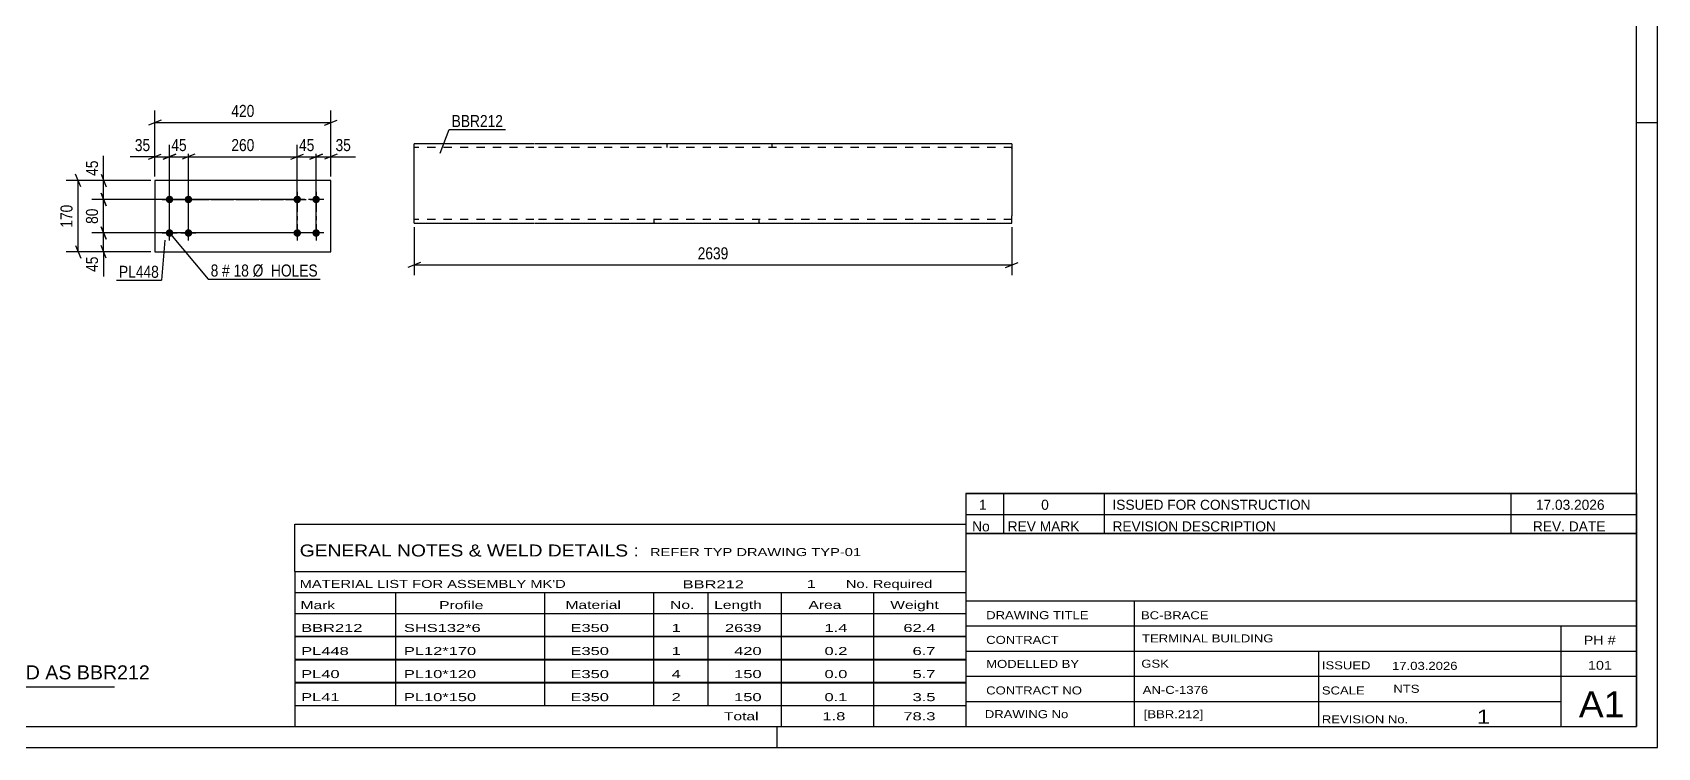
# Model space of a CAD drawing. Header units: millimetres. Extents: x 0 to 594, y 0 to 420.
# Drawn here: x 206.4 to 594, y 0 to 170.5 of the extents above; entities that cross this region are included whole.
import ezdxf

# ---------------------------------------------------------------- set-up
doc = ezdxf.new("R2010")
doc.units = ezdxf.units.MM
doc.linetypes.add('DXK_LINE_DOT2', pattern=[3.9198, 1.9599, -1.9599])
doc.linetypes.add('DXK_LINE_DOT3', pattern=[5.9187, 2.979, -0.9799, 0.9799, -0.9799])
doc.styles.add('Arial', font='ARIAL.TTF', dxfattribs={"height": 0.2})
doc.styles.add('Arial Narrow', font='ARIALN.TTF', dxfattribs={"height": 0.2})

# ---------------------------------------------------------------- blocks, each defined once
blk = doc.blocks.new('Unknown-582682783-1128')
at = {"color": 5, "linetype": 'Continuous'}
for p, q in [((594, 0), (594, 420)), ((589, 5), (589, 415)), ((594, 149), (589, 149)), ((5, 5), (589, 5)), ((384, 0), (384, 5)), ((0, 0), (594, 0))]:
    blk.add_line(p, q, dxfattribs=at)
blk = doc.blocks.new('Part-582682783-4327 - 4326')
at = {"color": 2, "linetype": 'Continuous'}
for p, q in [((235.61, 135.22), (235.61, 118.22)), ((277.57, 135.22), (235.61, 135.22)), ((277.57, 118.22), (277.57, 135.22)), ((235.61, 118.22), (277.57, 118.22))]:
    blk.add_line(p, q, dxfattribs=at)
blk = doc.blocks.new('Bolt-582682783-4328 - 4326')
at = {"linetype": 'Continuous'}
for points in [[(269.57, 129.82, -1), (269.57, 131.62, -1)], [(274.07, 129.82, -1), (274.07, 131.62, -1)], [(269.57, 121.82, -1), (269.57, 123.62, -1)], [(274.07, 121.82, -1), (274.07, 123.62, -1)]]:
    blk.add_hatch(color=1, dxfattribs=at).paths.add_polyline_path(points)
at = {"color": 1, "linetype": 'Continuous'}
for p, q in [((269.57, 132.52), (269.57, 128.92)), ((274.07, 132.52), (274.07, 128.92)), ((271.37, 130.72), (267.77, 130.72)), ((275.87, 130.72), (272.27, 130.72)), ((269.57, 124.52), (269.57, 120.92)), ((274.07, 124.52), (274.07, 120.92)), ((271.37, 122.72), (267.77, 122.72)), ((275.87, 122.72), (272.27, 122.72))]:
    blk.add_line(p, q, dxfattribs=at)
blk = doc.blocks.new('Bolt-582682783-4329 - 4326')
at = {"linetype": 'Continuous'}
for points in [[(239.11, 131.62, -1), (239.11, 129.82, -1)], [(243.61, 131.62, -1), (243.61, 129.82, -1)], [(239.11, 123.62, -1), (239.11, 121.82, -1)], [(243.61, 123.62, -1), (243.61, 121.82, -1)]]:
    blk.add_hatch(color=1, dxfattribs=at).paths.add_polyline_path(points)
at = {"color": 1, "linetype": 'Continuous'}
for p, q in [((239.11, 128.92), (239.11, 132.52)), ((243.61, 128.92), (243.61, 132.52)), ((237.31, 130.72), (240.91, 130.72)), ((241.81, 130.72), (245.41, 130.72)), ((239.11, 120.92), (239.11, 124.52)), ((243.61, 120.92), (243.61, 124.52)), ((237.31, 122.72), (240.91, 122.72)), ((241.81, 122.72), (245.41, 122.72))]:
    blk.add_line(p, q, dxfattribs=at)
blk = doc.blocks.new('Part-582682783-1532 - 1515')
at = {"color": 2, "linetype": 'Continuous'}
for p, q in [((326.03, 143.95), (297.45, 143.95)), ((297.45, 125.22), (297.45, 143.95)), ((411.35, 143.95), (326.13, 143.95)), ((440.02, 143.95), (411.45, 143.95)), ((440.02, 143.95), (440.02, 126.8)), ((297.45, 125.09), (297.45, 125.22)), ((297.45, 125.09), (326.03, 125.09)), ((326.13, 125.09), (411.35, 125.09)), ((411.45, 125.09), (440.02, 125.09)), ((440.02, 125.09), (440.02, 126.8))]:
    blk.add_line(p, q, dxfattribs=at)
at = {"color": 7, "linetype": 'DXK_LINE_DOT2'}
for p, q in [((357.72, 143.95), (357.72, 143.09)), ((382.78, 143.95), (382.78, 143.09)), ((326.03, 143.09), (297.45, 143.09)), ((411.35, 143.09), (326.13, 143.09)), ((440.02, 143.09), (411.45, 143.09)), ((440.02, 143.09), (440.02, 143.02)), ((440.02, 143.02), (440.02, 143.09)), ((440.02, 142.89), (440.02, 143.02)), ((440.02, 143.02), (440.02, 142.89)), ((297.45, 125.95), (297.45, 126.01)), ((326.03, 125.95), (297.45, 125.95)), ((411.35, 125.95), (326.13, 125.95)), ((354.7, 125.09), (354.7, 125.95)), ((354.7, 125.22), (354.7, 125.09)), ((379.75, 125.09), (379.75, 125.95)), ((379.75, 125.22), (379.75, 125.09)), ((440.02, 125.95), (411.45, 125.95)), ((440.02, 126.01), (440.02, 126.47)), ((440.02, 125.95), (440.02, 126.01))]:
    blk.add_line(p, q, dxfattribs=at)
blk = doc.blocks.new('Rectangle-582682783-4450 - 4326')
at = {"color": 1, "linetype": 'DXK_LINE_DOT3'}
blk.add_lwpolyline([(239.11, 130.72), (274.07, 130.72), (274.07, 122.72), (239.11, 122.72), (239.11, 130.72)], close=True, dxfattribs=at)
blk = doc.blocks.new('Rectangle-582682783-4460 - 4326')
at = {"color": 1, "linetype": 'DXK_LINE_DOT3'}
blk.add_lwpolyline([(243.61, 130.72), (269.57, 130.72), (269.57, 122.72), (243.61, 122.72), (243.61, 130.72)], close=True, dxfattribs=at)
blk = doc.blocks.new('StraightDimension-582682783-4334 - 4326')
at = {"color": 7, "linetype": 'Continuous'}
for p, q in [((274.07, 123.72), (274.07, 143.76)), ((277.57, 136.22), (277.57, 143.76)), ((272.57, 140.31), (275.57, 141.51)), ((274.07, 140.91), (277.57, 140.91)), ((279.07, 141.51), (276.07, 140.31))]:
    blk.add_line(p, q, dxfattribs=at)
at = {"color": 0}
blk.add_wipeout([(282.95, 141.66), (282.95, 145.86), (278.1, 145.86), (278.1, 141.66)], dxfattribs=at)
at = {"color": 7, "linetype": 'Continuous'}
blk.add_line((277.57, 140.91), (283.48, 140.91), dxfattribs=at)
blk.add_line((277.57, 140.91), (283.48, 140.91), dxfattribs=at)
at = {"color": 3, "style": 'Arial Narrow'}
blk.add_text('35', height=2.863, dxfattribs=at).set_placement((278.7, 142.26))
blk = doc.blocks.new('StraightDimension-582682783-4335 - 4326')
at = {"color": 7, "linetype": 'Continuous'}
for p, q in [((269.57, 123.72), (269.57, 143.76)), ((274.07, 123.72), (274.07, 143.76)), ((268.07, 140.31), (271.07, 141.51)), ((269.57, 140.91), (274.07, 140.91)), ((275.57, 141.51), (272.57, 140.31))]:
    blk.add_line(p, q, dxfattribs=at)
at = {"color": 0}
blk.add_wipeout([(274.25, 141.66), (274.25, 145.86), (269.39, 145.86), (269.39, 141.66)], dxfattribs=at)
at = {"color": 3, "style": 'Arial Narrow'}
blk.add_text('45', height=2.863, dxfattribs=at).set_placement((269.99, 142.26))
blk = doc.blocks.new('StraightDimension-582682783-4336 - 4326')
at = {"color": 7, "linetype": 'Continuous'}
for p, q in [((243.61, 123.72), (243.61, 143.76)), ((269.57, 123.72), (269.57, 143.76)), ((245.11, 141.51), (242.11, 140.31)), ((243.61, 140.91), (269.57, 140.91)), ((268.07, 140.31), (271.07, 141.51))]:
    blk.add_line(p, q, dxfattribs=at)
at = {"color": 0}
blk.add_wipeout([(259.93, 141.66), (259.93, 145.86), (253.25, 145.86), (253.25, 141.66)], dxfattribs=at)
at = {"color": 3, "style": 'Arial Narrow'}
blk.add_text('260', height=2.863, dxfattribs=at).set_placement((253.85, 142.26))
blk = doc.blocks.new('StraightDimension-582682783-4337 - 4326')
at = {"color": 7, "linetype": 'Continuous'}
for p, q in [((239.11, 123.72), (239.11, 143.76)), ((243.61, 123.72), (243.61, 143.76)), ((237.61, 140.31), (240.61, 141.51)), ((239.11, 140.91), (243.61, 140.91)), ((245.11, 141.51), (242.11, 140.31))]:
    blk.add_line(p, q, dxfattribs=at)
at = {"color": 0}
blk.add_wipeout([(243.79, 141.66), (243.79, 145.86), (238.93, 145.86), (238.93, 141.66)], dxfattribs=at)
at = {"color": 3, "style": 'Arial Narrow'}
blk.add_text('45', height=2.863, dxfattribs=at).set_placement((239.53, 142.26))
blk = doc.blocks.new('StraightDimension-582682783-4338 - 4326')
at = {"color": 7, "linetype": 'Continuous'}
for p, q in [((235.61, 136.22), (235.61, 143.76)), ((239.11, 123.72), (239.11, 143.76)), ((234.11, 140.31), (237.11, 141.51)), ((235.61, 140.91), (239.11, 140.91)), ((240.61, 141.51), (237.61, 140.31))]:
    blk.add_line(p, q, dxfattribs=at)
at = {"color": 0}
blk.add_wipeout([(235.09, 141.66), (235.09, 145.86), (230.23, 145.86), (230.23, 141.66)], dxfattribs=at)
at = {"color": 7, "linetype": 'Continuous'}
blk.add_line((235.61, 140.91), (229.7, 140.91), dxfattribs=at)
blk.add_line((235.61, 140.91), (229.7, 140.91), dxfattribs=at)
at = {"color": 3, "style": 'Arial Narrow'}
blk.add_text('35', height=2.863, dxfattribs=at).set_placement((230.83, 142.26))
blk = doc.blocks.new('StraightDimension-582682783-4354 - 4326')
at = {"color": 7, "linetype": 'Continuous'}
for p, q in [((235.61, 136.22), (235.61, 151.9)), ((277.57, 136.22), (277.57, 151.9)), ((237.11, 149.65), (234.11, 148.45)), ((235.61, 149.05), (277.57, 149.05)), ((276.07, 148.45), (279.07, 149.65))]:
    blk.add_line(p, q, dxfattribs=at)
at = {"color": 0}
blk.add_wipeout([(259.93, 149.8), (259.93, 154), (253.25, 154), (253.25, 149.8)], dxfattribs=at)
at = {"color": 3, "style": 'Arial Narrow'}
blk.add_text('420', height=2.863, dxfattribs=at).set_placement((253.85, 150.4))
blk = doc.blocks.new('StraightDimension-582682783-4358 - 4326')
at = {"color": 7, "linetype": 'Continuous'}
for p, q in [((222.79, 136.72), (223.99, 133.72)), ((234.61, 135.22), (220.54, 135.22)), ((223.99, 129.22), (222.79, 132.22)), ((223.39, 130.72), (223.39, 135.22)), ((268.57, 130.72), (220.54, 130.72))]:
    blk.add_line(p, q, dxfattribs=at)
at = {"color": 0}
blk.add_wipeout([(222.64, 140.6), (218.44, 140.6), (218.44, 135.75), (222.64, 135.75)], dxfattribs=at)
at = {"color": 7, "linetype": 'Continuous'}
blk.add_line((223.39, 135.22), (223.39, 141.13), dxfattribs=at)
blk.add_line((223.39, 135.22), (223.39, 141.13), dxfattribs=at)
at = {"color": 3, "style": 'Arial Narrow'}
blk.add_text('45', height=2.863, rotation=90.0002, dxfattribs=at).set_placement((222.04, 136.35))
blk = doc.blocks.new('StraightDimension-582682783-4359 - 4326')
at = {"color": 7, "linetype": 'Continuous'}
for p, q in [((222.79, 132.22), (223.99, 129.22)), ((268.57, 130.72), (220.54, 130.72)), ((223.39, 122.72), (223.39, 130.72)), ((223.99, 121.22), (222.79, 124.22)), ((268.57, 122.72), (220.54, 122.72))]:
    blk.add_line(p, q, dxfattribs=at)
at = {"color": 0}
blk.add_wipeout([(222.64, 129.15), (218.44, 129.15), (218.44, 124.29), (222.64, 124.29)], dxfattribs=at)
at = {"color": 3, "style": 'Arial Narrow'}
blk.add_text('80', height=2.863, rotation=90.0002, dxfattribs=at).set_placement((222.04, 124.89))
blk = doc.blocks.new('StraightDimension-582682783-4360 - 4326')
at = {"color": 7, "linetype": 'Continuous'}
for p, q in [((222.79, 124.22), (223.99, 121.22)), ((268.57, 122.72), (220.54, 122.72)), ((223.39, 118.22), (223.39, 122.72)), ((234.61, 118.22), (220.54, 118.22)), ((223.99, 116.72), (222.79, 119.72))]:
    blk.add_line(p, q, dxfattribs=at)
at = {"color": 0}
blk.add_wipeout([(222.64, 117.7), (218.44, 117.7), (218.44, 112.84), (222.64, 112.84)], dxfattribs=at)
at = {"color": 7, "linetype": 'Continuous'}
blk.add_line((223.39, 118.22), (223.39, 112.32), dxfattribs=at)
blk.add_line((223.39, 118.22), (223.39, 112.32), dxfattribs=at)
at = {"color": 3, "style": 'Arial Narrow'}
blk.add_text('45', height=2.863, rotation=90.0002, dxfattribs=at).set_placement((222.04, 113.44))
blk = doc.blocks.new('StraightDimension-582682783-4374 - 4326')
at = {"color": 7, "linetype": 'Continuous'}
for p, q in [((217.91, 133.72), (216.71, 136.72)), ((234.61, 135.22), (214.46, 135.22)), ((217.31, 118.22), (217.31, 135.22)), ((234.61, 118.22), (214.46, 118.22)), ((216.71, 119.72), (217.91, 116.72))]:
    blk.add_line(p, q, dxfattribs=at)
at = {"color": 0}
blk.add_wipeout([(216.56, 130.06), (212.36, 130.06), (212.36, 123.38), (216.56, 123.38)], dxfattribs=at)
at = {"color": 3, "style": 'Arial Narrow'}
blk.add_text('170', height=2.863, rotation=90.0002, dxfattribs=at).set_placement((215.96, 123.98))
blk = doc.blocks.new('StraightDimension-582682783-1538 - 1515')
at = {"color": 7, "linetype": 'Continuous'}
for p, q in [((297.45, 124.09), (297.45, 112.69)), ((440.02, 124.09), (440.02, 112.69)), ((298.95, 115.69), (295.95, 114.49)), ((297.45, 115.09), (440.02, 115.09)), ((438.52, 114.49), (441.52, 115.69))]:
    blk.add_line(p, q, dxfattribs=at)
at = {"color": 0}
blk.add_wipeout([(372.99, 115.84), (372.99, 120.04), (364.48, 120.04), (364.48, 115.84)], dxfattribs=at)
at = {"color": 3, "style": 'Arial Narrow'}
blk.add_text('2639', height=2.863, dxfattribs=at).set_placement((365.08, 116.44))
blk = doc.blocks.new('Unknown-582682783-4682')
at = {"color": 7, "linetype": 'Continuous'}
for p, q in [((429, 51.05), (429, 5)), ((429, 51.05), (589, 51.05)), ((589, 51), (589, 5)), ((429, 35), (589, 35)), ((469.14, 35), (469.14, 5)), ((429, 29), (589, 29)), ((571, 5.05), (571, 29.05)), ((429, 23), (589, 23)), ((513.14, 23), (513.14, 5)), ((429, 17), (589, 17)), ((429, 11), (571, 11)), ((429, 5), (589, 5))]:
    blk.add_line(p, q, dxfattribs=at)
at = {"color": 7, "style": 'Arial Narrow'}
for s, height, width, p in [('DRAWING TITLE', 1.9089, 1.425378, (433.88, 30.61)), ('BC-BRACE', 1.909, 1.425378, (470.81, 30.59)), ('CONTRACT', 1.909, 1.425378, (433.88, 24.71)), ('TERMINAL BUILDING', 1.9089, 1.425378, (471.06, 25.07)), ('MODELLED BY', 1.9089, 1.425378, (433.88, 18.98)), ('GSK', 1.909, 1.425378, (470.88, 19.04)), ('ISSUED', 1.909, 1.425378, (513.94, 18.64)), ('17.03.2026', 1.909, 1.425378, (530.69, 18.52)), ('CONTRACT NO', 1.9089, 1.425378, (433.88, 12.66)), ('AN-C-1376', 1.909, 1.425378, (471.23, 12.78)), ('SCALE', 1.909, 1.425378, (513.94, 12.65)), ('A1', 6.204, 1.25, (575.24, 7.2)), ('DRAWING No', 1.909, 1.425378, (433.56, 7)), ('[BBR.212]', 1.909, 1.425378, (471.46, 6.99)), ('1', 3.34, 1.5, (550.91, 5.68)), ('REVISION No.', 1.9089, 1.425378, (513.94, 5.77))]:
    blk.add_text(s, height=height, dxfattribs=dict(at, width=width)).set_placement(p)
at = {"color": 7, "linetype": 'Continuous', "style": 'Arial Narrow'}
for s, height, width, p in [('PH #', 2.1, 1.42538, (576.4, 24.55)), ('101', 2.1, 1.42538, (577.41, 18.55)), ('NTS', 1.909, 1.425378, (531, 13.05))]:
    blk.add_text(s, height=height, dxfattribs=dict(at, width=width)).set_placement(p)
blk = doc.blocks.new('Unknown-582682783-4683')
at = {"color": 7, "linetype": 'Continuous'}
for p, q in [((429, 60.55), (589, 60.55)), ((589, 60.55), (429, 60.55)), ((429, 60.55), (429, 55.55)), ((438, 60.55), (438, 55.55)), ((462, 60.55), (462, 55.55)), ((559, 60.55), (559, 55.55)), ((589, 60.55), (589, 55.55)), ((429, 55.55), (589, 55.55)), ((429, 55.55), (429, 51.05)), ((429, 55.55), (589, 55.55)), ((438, 55.55), (438, 51.05)), ((462, 55.55), (462, 51.05)), ((559, 55.55), (559, 51.05)), ((589, 55.55), (589, 51.05)), ((589, 51.05), (429, 51.05))]:
    blk.add_line(p, q, dxfattribs=at)
at = {"color": 7, "linetype": 'Continuous', "style": 'Arial Narrow'}
for s, height, width, p in [('1', 2.39, 1.196471, (432.16, 56.7)), ('0', 2.39, 1.196471, (447, 56.7)), ('ISSUED FOR CONSTRUCTION', 2.3861, 1.196471, (464, 56.7)), ('17.03.2026', 2.386, 1.196471, (565, 56.7)), ('No', 2.386, 1.2, (430.54, 51.55)), ('REV MARK', 2.386, 1.2, (439, 51.55)), ('REVISION DESCRIPTION', 2.3861, 1.2, (464, 51.55)), ('REV. DATE', 2.386, 1.2, (564.28, 51.55))]:
    blk.add_text(s, height=height, dxfattribs=dict(at, width=width)).set_placement(p)
blk = doc.blocks.new('Unknown-582682783-4684')
at = {"color": 7, "linetype": 'Continuous'}
for p, q in [((269, 53.25), (429, 53.25)), ((269, 42), (269, 53.25)), ((429, 53.25), (429, 42)), ((269, 42), (429, 42)), ((269, 42), (269, 37)), ((429, 42), (429, 37)), ((269, 37), (429, 37)), ((269, 37), (269, 32)), ((293, 37), (293, 32)), ((328.5, 37), (328.5, 32)), ((354.5, 37), (354.5, 32)), ((367.5, 37), (367.5, 32)), ((385, 37), (385, 32)), ((407, 37), (407, 32)), ((429, 37), (429, 32)), ((269, 32), (429, 32)), ((269, 31.95), (269, 26.55)), ((269, 31.95), (429, 31.95)), ((293, 32), (293, 26.5)), ((328.5, 32), (328.5, 26.5)), ((354.5, 32), (354.5, 26.5)), ((367.5, 32), (367.5, 26.5)), ((385, 32), (385, 26.5)), ((407, 32), (407, 26.5)), ((429, 31.95), (429, 26.55)), ((269, 26.55), (429, 26.55)), ((269, 26.45), (269, 21.05)), ((269, 26.45), (429, 26.45)), ((293, 26.5), (293, 21)), ((328.5, 26.5), (328.5, 21)), ((354.5, 26.5), (354.5, 21)), ((367.5, 26.5), (367.5, 21)), ((385, 26.5), (385, 21)), ((407, 26.5), (407, 21)), ((429, 26.45), (429, 21.05)), ((269, 21.05), (429, 21.05)), ((269, 20.95), (269, 15.55)), ((269, 20.95), (429, 20.95)), ((293, 21), (293, 15.5)), ((328.5, 21), (328.5, 15.5)), ((354.5, 21), (354.5, 15.5)), ((367.5, 21), (367.5, 15.5)), ((385, 21), (385, 15.5)), ((407, 21), (407, 15.5)), ((429, 20.95), (429, 15.55)), ((269, 15.55), (429, 15.55)), ((269, 15.45), (269, 10.05)), ((269, 15.45), (429, 15.45)), ((293, 15.5), (293, 10)), ((328.5, 15.5), (328.5, 10)), ((354.5, 15.5), (354.5, 10)), ((367.5, 15.5), (367.5, 10)), ((385, 15.5), (385, 10)), ((407, 15.5), (407, 10)), ((429, 15.45), (429, 10.05)), ((269, 10.05), (429, 10.05)), ((269, 10), (429, 10)), ((269, 10), (269, 5)), ((385, 10), (385, 5)), ((407, 10), (407, 5)), ((429, 10), (429, 5)), ((269, 5), (429, 5))]:
    blk.add_line(p, q, dxfattribs=at)
at = {"color": 7, "style": 'Arial Narrow'}
for s, height, width, p in [('GENERAL NOTES & WELD DETAILS :', 2.8633, 1.4, (270.15, 45.56)), ('REFER TYP DRAWING TYP-01', 1.9089, 1.6, (353.7, 45.66)), ("MATERIAL LIST FOR ASSEMBLY MK'D", 1.9089, 1.6, (270.15, 38.06)), ('BBR212', 1.909, 1.794707, (361.48, 37.97)), ('1', 1.91, 1.794707, (391.08, 38.06)), ('No. Required', 1.9089, 1.6, (400.41, 38.06)), ('Mark', 1.909, 1.7, (270.34, 33)), ('Profile', 1.909, 1.7, (303.41, 33)), ('Material', 1.909, 1.7, (333.54, 33.06)), ('No.', 1.909, 1.7, (358.5, 33.06)), ('Length', 1.909, 1.7, (369, 33.06)), ('Area', 1.909, 1.7, (391.5, 33.06)), ('Weight', 1.909, 1.7, (411, 33.06))]:
    blk.add_text(s, height=height, dxfattribs=dict(at, width=width)).set_placement(p)
at = {"color": 7, "linetype": 'Continuous', "style": 'Arial Narrow'}
for s, height, width, p in [('BBR212', 1.909, 1.794707, (270.5, 27.56)), ('SHS132*6', 1.909, 1.794707, (295, 27.56)), ('E350', 1.909, 1.794707, (334.74, 27.56)), ('1', 1.91, 1.794707, (358.86, 27.56)), ('2639', 1.909, 1.794707, (371.58, 27.56)), ('1.4', 1.909, 1.794707, (395.32, 27.56)), ('62.4', 1.909, 1.794707, (414.14, 27.56)), ('PL448', 1.909, 1.794707, (270.5, 22.06)), ('PL12*170', 1.909, 1.794707, (295, 22.06)), ('E350', 1.909, 1.794707, (334.74, 22.06)), ('1', 1.91, 1.794707, (358.86, 22.06)), ('420', 1.909, 1.794707, (373.77, 22.06)), ('0.2', 1.909, 1.794707, (395.32, 22.06)), ('6.7', 1.909, 1.794707, (416.33, 22.06)), ('PL40', 1.909, 1.794707, (270.5, 16.56)), ('PL10*120', 1.909, 1.794707, (295, 16.56)), ('E350', 1.909, 1.794707, (334.74, 16.56)), ('4', 1.91, 1.794707, (358.86, 16.56)), ('150', 1.909, 1.794707, (373.77, 16.56)), ('0.0', 1.909, 1.794707, (395.32, 16.56)), ('5.7', 1.909, 1.794707, (416.33, 16.56)), ('PL41', 1.909, 1.794707, (270.5, 11.06)), ('PL10*150', 1.909, 1.794707, (295, 11.06)), ('E350', 1.909, 1.794707, (334.74, 11.06)), ('2', 1.91, 1.794707, (358.86, 11.06)), ('150', 1.909, 1.794707, (373.77, 11.06)), ('0.1', 1.909, 1.794707, (395.32, 11.06)), ('3.5', 1.909, 1.794707, (416.33, 11.06)), ('Total', 1.909, 1.7, (371.33, 6.5)), ('1.8', 1.909, 1.794707, (394.83, 6.5)), ('78.3', 1.909, 1.794707, (414.14, 6.5))]:
    blk.add_text(s, height=height, dxfattribs=dict(at, width=width)).set_placement(p)
blk = doc.blocks.new('Unknown-582682783-4685')
at = {"color": 7, "linetype": 'Continuous'}
blk.add_line((156, 14.5), (226, 14.5), dxfattribs=at)
at = {"color": 7, "style": 'Arial'}
blk.add_text('ONE-BCH-BRACE MARKED AS BBR212', height=3.3428, dxfattribs=at).set_placement((147.73, 16.25))
blk = doc.blocks.new('MarkSet-582682783-4575 - 4326')
at = {"color": 0}
blk.add_wipeout([(250.74, 112.34), (250.74, 115.34), (248.92, 115.34), (248.92, 112.34)], dxfattribs=at)
blk.add_wipeout([(250.74, 112.34), (250.74, 115.34), (248.92, 115.34), (248.92, 112.34)], dxfattribs=at)
at = {"color": 7, "linetype": 'Continuous'}
blk.add_line((238.91, 122.94), (248.32, 111.74), dxfattribs=at)
at = {"color": 0}
blk.add_wipeout([(253.47, 112.34), (253.47, 115.34), (251.64, 115.34), (251.64, 112.34)], dxfattribs=at)
blk.add_wipeout([(253.47, 112.34), (253.47, 115.34), (251.64, 115.34), (251.64, 112.34)], dxfattribs=at)
at = {"color": 3, "style": 'Arial Narrow'}
blk.add_text('8', height=2.86, dxfattribs=at).set_placement((248.92, 112.34))
at = {"color": 0}
blk.add_wipeout([(258.03, 112.34), (258.03, 115.34), (254.37, 115.34), (254.37, 112.34)], dxfattribs=at)
blk.add_wipeout([(258.03, 112.34), (258.03, 115.34), (254.37, 115.34), (254.37, 112.34)], dxfattribs=at)
at = {"color": 3, "style": 'Arial Narrow'}
blk.add_text('#', height=2.86, dxfattribs=at).set_placement((251.64, 112.34))
at = {"color": 0}
blk.add_wipeout([(274.46, 112.34), (274.46, 115.34), (258.93, 115.34), (258.93, 112.34)], dxfattribs=at)
blk.add_wipeout([(274.46, 112.34), (274.46, 115.34), (258.93, 115.34), (258.93, 112.34)], dxfattribs=at)
at = {"color": 7, "linetype": 'Continuous'}
blk.add_line((248.32, 111.74), (275.06, 111.74), dxfattribs=at)
at = {"color": 3, "style": 'Arial Narrow'}
for s, p in [('18', (254.37, 112.34)), ('Ø  HOLES', (258.93, 112.34))]:
    blk.add_text(s, height=2.863, dxfattribs=at).set_placement(p)
blk = doc.blocks.new('Mark-582682783-4377 - 4326')
at = {"color": 0}
blk.add_wipeout([(236.56, 112.03), (236.56, 115.03), (227.06, 115.03), (227.06, 112.03)], dxfattribs=at)
blk.add_wipeout([(236.56, 112.03), (236.56, 115.03), (227.06, 115.03), (227.06, 112.03)], dxfattribs=at)
at = {"color": 30, "linetype": 'Continuous'}
for p in [(238.01, 120.98), (226.46, 111.43)]:
    blk.add_line(p, (237.16, 111.43), dxfattribs=at)
at = {"color": 3, "style": 'Arial Narrow'}
blk.add_text('PL448', height=2.863, dxfattribs=at).set_placement((227.06, 112.03))
blk = doc.blocks.new('Mark-582682783-1528 - 1515')
at = {"color": 0}
blk.add_wipeout([(318.64, 147.99), (318.64, 150.99), (306.4, 150.99), (306.4, 147.99)], dxfattribs=at)
blk.add_wipeout([(318.64, 147.99), (318.64, 150.99), (306.4, 150.99), (306.4, 147.99)], dxfattribs=at)
at = {"color": 30, "linetype": 'Continuous'}
for p, q in [((303.67, 141.74), (305.8, 147.39)), ((305.8, 147.39), (319.24, 147.39))]:
    blk.add_line(p, q, dxfattribs=at)
at = {"color": 3, "style": 'Arial Narrow'}
blk.add_text('BBR212', height=2.863, dxfattribs=at).set_placement((306.4, 147.99))

msp = doc.modelspace()

# ---------------------------------------------------------------- block references
for name in ['Unknown-582682783-1128', 'Part-582682783-1532 - 1515', 'Part-582682783-4327 - 4326', 'Bolt-582682783-4329 - 4326', 'Bolt-582682783-4328 - 4326', 'Rectangle-582682783-4450 - 4326', 'Rectangle-582682783-4460 - 4326', 'Unknown-582682783-4683', 'Unknown-582682783-4684', 'Unknown-582682783-4682', 'Unknown-582682783-4685']:
    msp.add_blockref(name, (0, 0))

# ---------------------------------------------------------------- next in the draw order: block references
for name in ['Mark-582682783-1528 - 1515', 'StraightDimension-582682783-4334 - 4326', 'StraightDimension-582682783-1538 - 1515']:
    msp.add_blockref(name, (0, 0))

# ---------------------------------------------------------------- next in the draw order: block references
msp.add_blockref('StraightDimension-582682783-4335 - 4326', (0, 0))

# ---------------------------------------------------------------- next in the draw order: block references
msp.add_blockref('StraightDimension-582682783-4336 - 4326', (0, 0))

# ---------------------------------------------------------------- next in the draw order: block references
msp.add_blockref('StraightDimension-582682783-4337 - 4326', (0, 0))

# ---------------------------------------------------------------- next in the draw order: block references
msp.add_blockref('StraightDimension-582682783-4338 - 4326', (0, 0))

# ---------------------------------------------------------------- next in the draw order: block references
msp.add_blockref('StraightDimension-582682783-4354 - 4326', (0, 0))

# ---------------------------------------------------------------- next in the draw order: block references
msp.add_blockref('StraightDimension-582682783-4358 - 4326', (0, 0))

# ---------------------------------------------------------------- next in the draw order: block references
msp.add_blockref('StraightDimension-582682783-4359 - 4326', (0, 0))

# ---------------------------------------------------------------- next in the draw order: block references
msp.add_blockref('StraightDimension-582682783-4360 - 4326', (0, 0))

# ---------------------------------------------------------------- next in the draw order: block references
for name in ['StraightDimension-582682783-4374 - 4326', 'MarkSet-582682783-4575 - 4326']:
    msp.add_blockref(name, (0, 0))

# ---------------------------------------------------------------- next in the draw order: block references
msp.add_blockref('Mark-582682783-4377 - 4326', (0, 0))

doc.saveas('drawing.dxf')
